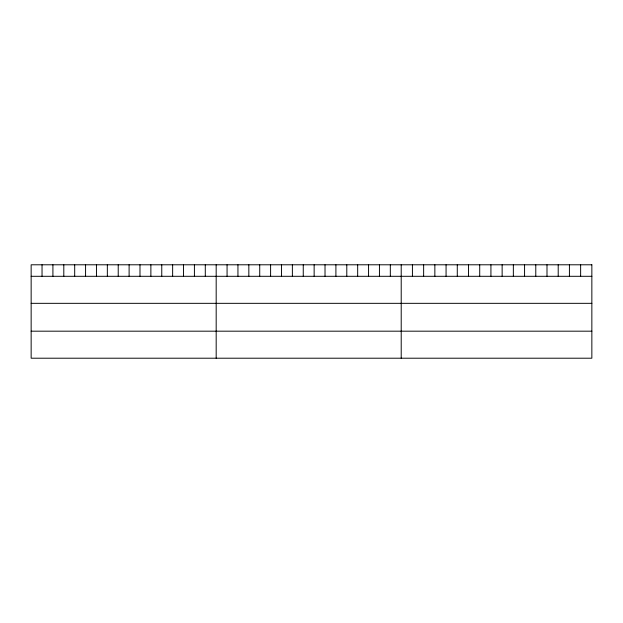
<?xml version="1.0" encoding="UTF-8"?>
<svg xmlns="http://www.w3.org/2000/svg" width="623" height="623" viewBox="0 0 623 623"><rect width="100%" height="100%" fill="white"/><g stroke="black" fill="none" stroke-linecap="round" stroke-linejoin="round"><path stroke-width="0.93" d="M31.15 276.3L591.85 276.3M31.15 303.331L591.85 303.331M31.15 331.179L591.85 331.179M580.636 264.791L580.636 276.3M569.422 264.791L569.422 276.3M558.208 264.791L558.208 276.3M546.994 264.791L546.994 276.3M535.78 264.791L535.78 276.3M524.566 264.791L524.566 276.3M513.352 264.791L513.352 276.3M502.138 264.791L502.138 276.3M490.924 264.791L490.924 276.3M479.71 264.791L479.71 276.3M468.496 264.791L468.496 276.3M457.282 264.791L457.282 276.3M446.068 264.791L446.068 276.3M434.854 264.791L434.854 276.3M423.64 264.791L423.64 276.3M412.426 264.791L412.426 276.3M401.212 264.791L401.212 358.209M390.325 264.791L390.325 276.3M379.446 264.791L379.446 276.3M368.559 264.791L368.559 276.3M357.672 264.791L357.672 276.3M346.793 264.791L346.793 276.3M335.906 264.791L335.906 276.3M325.019 264.791L325.019 276.3M314.14 264.791L314.14 276.3M303.253 264.791L303.253 276.3M292.374 264.791L292.374 276.3M281.487 264.791L281.487 276.3M270.6 264.791L270.6 276.3M259.721 264.791L259.721 276.3M248.834 264.791L248.834 276.3M237.947 264.791L237.947 276.3M227.068 264.791L227.068 276.3M216.181 264.791L216.181 358.209M205.294 264.791L205.294 276.3M194.415 264.791L194.415 276.3M183.528 264.791L183.528 276.3M172.641 264.791L172.641 276.3M161.762 264.791L161.762 276.3M150.875 264.791L150.875 276.3M139.988 264.791L139.988 276.3M129.109 264.791L129.109 276.3M118.222 264.791L118.222 276.3M107.343 264.791L107.343 276.3M96.456 264.791L96.456 276.3M85.569 264.791L85.569 276.3M74.69 264.791L74.69 276.3M63.803 264.791L63.803 276.3M52.916 264.791L52.916 276.3M42.037 264.791L42.037 276.3M591.85 264.791L31.15 264.791L31.15 358.209L591.85 358.209L591.85 264.791"/></g></svg>
